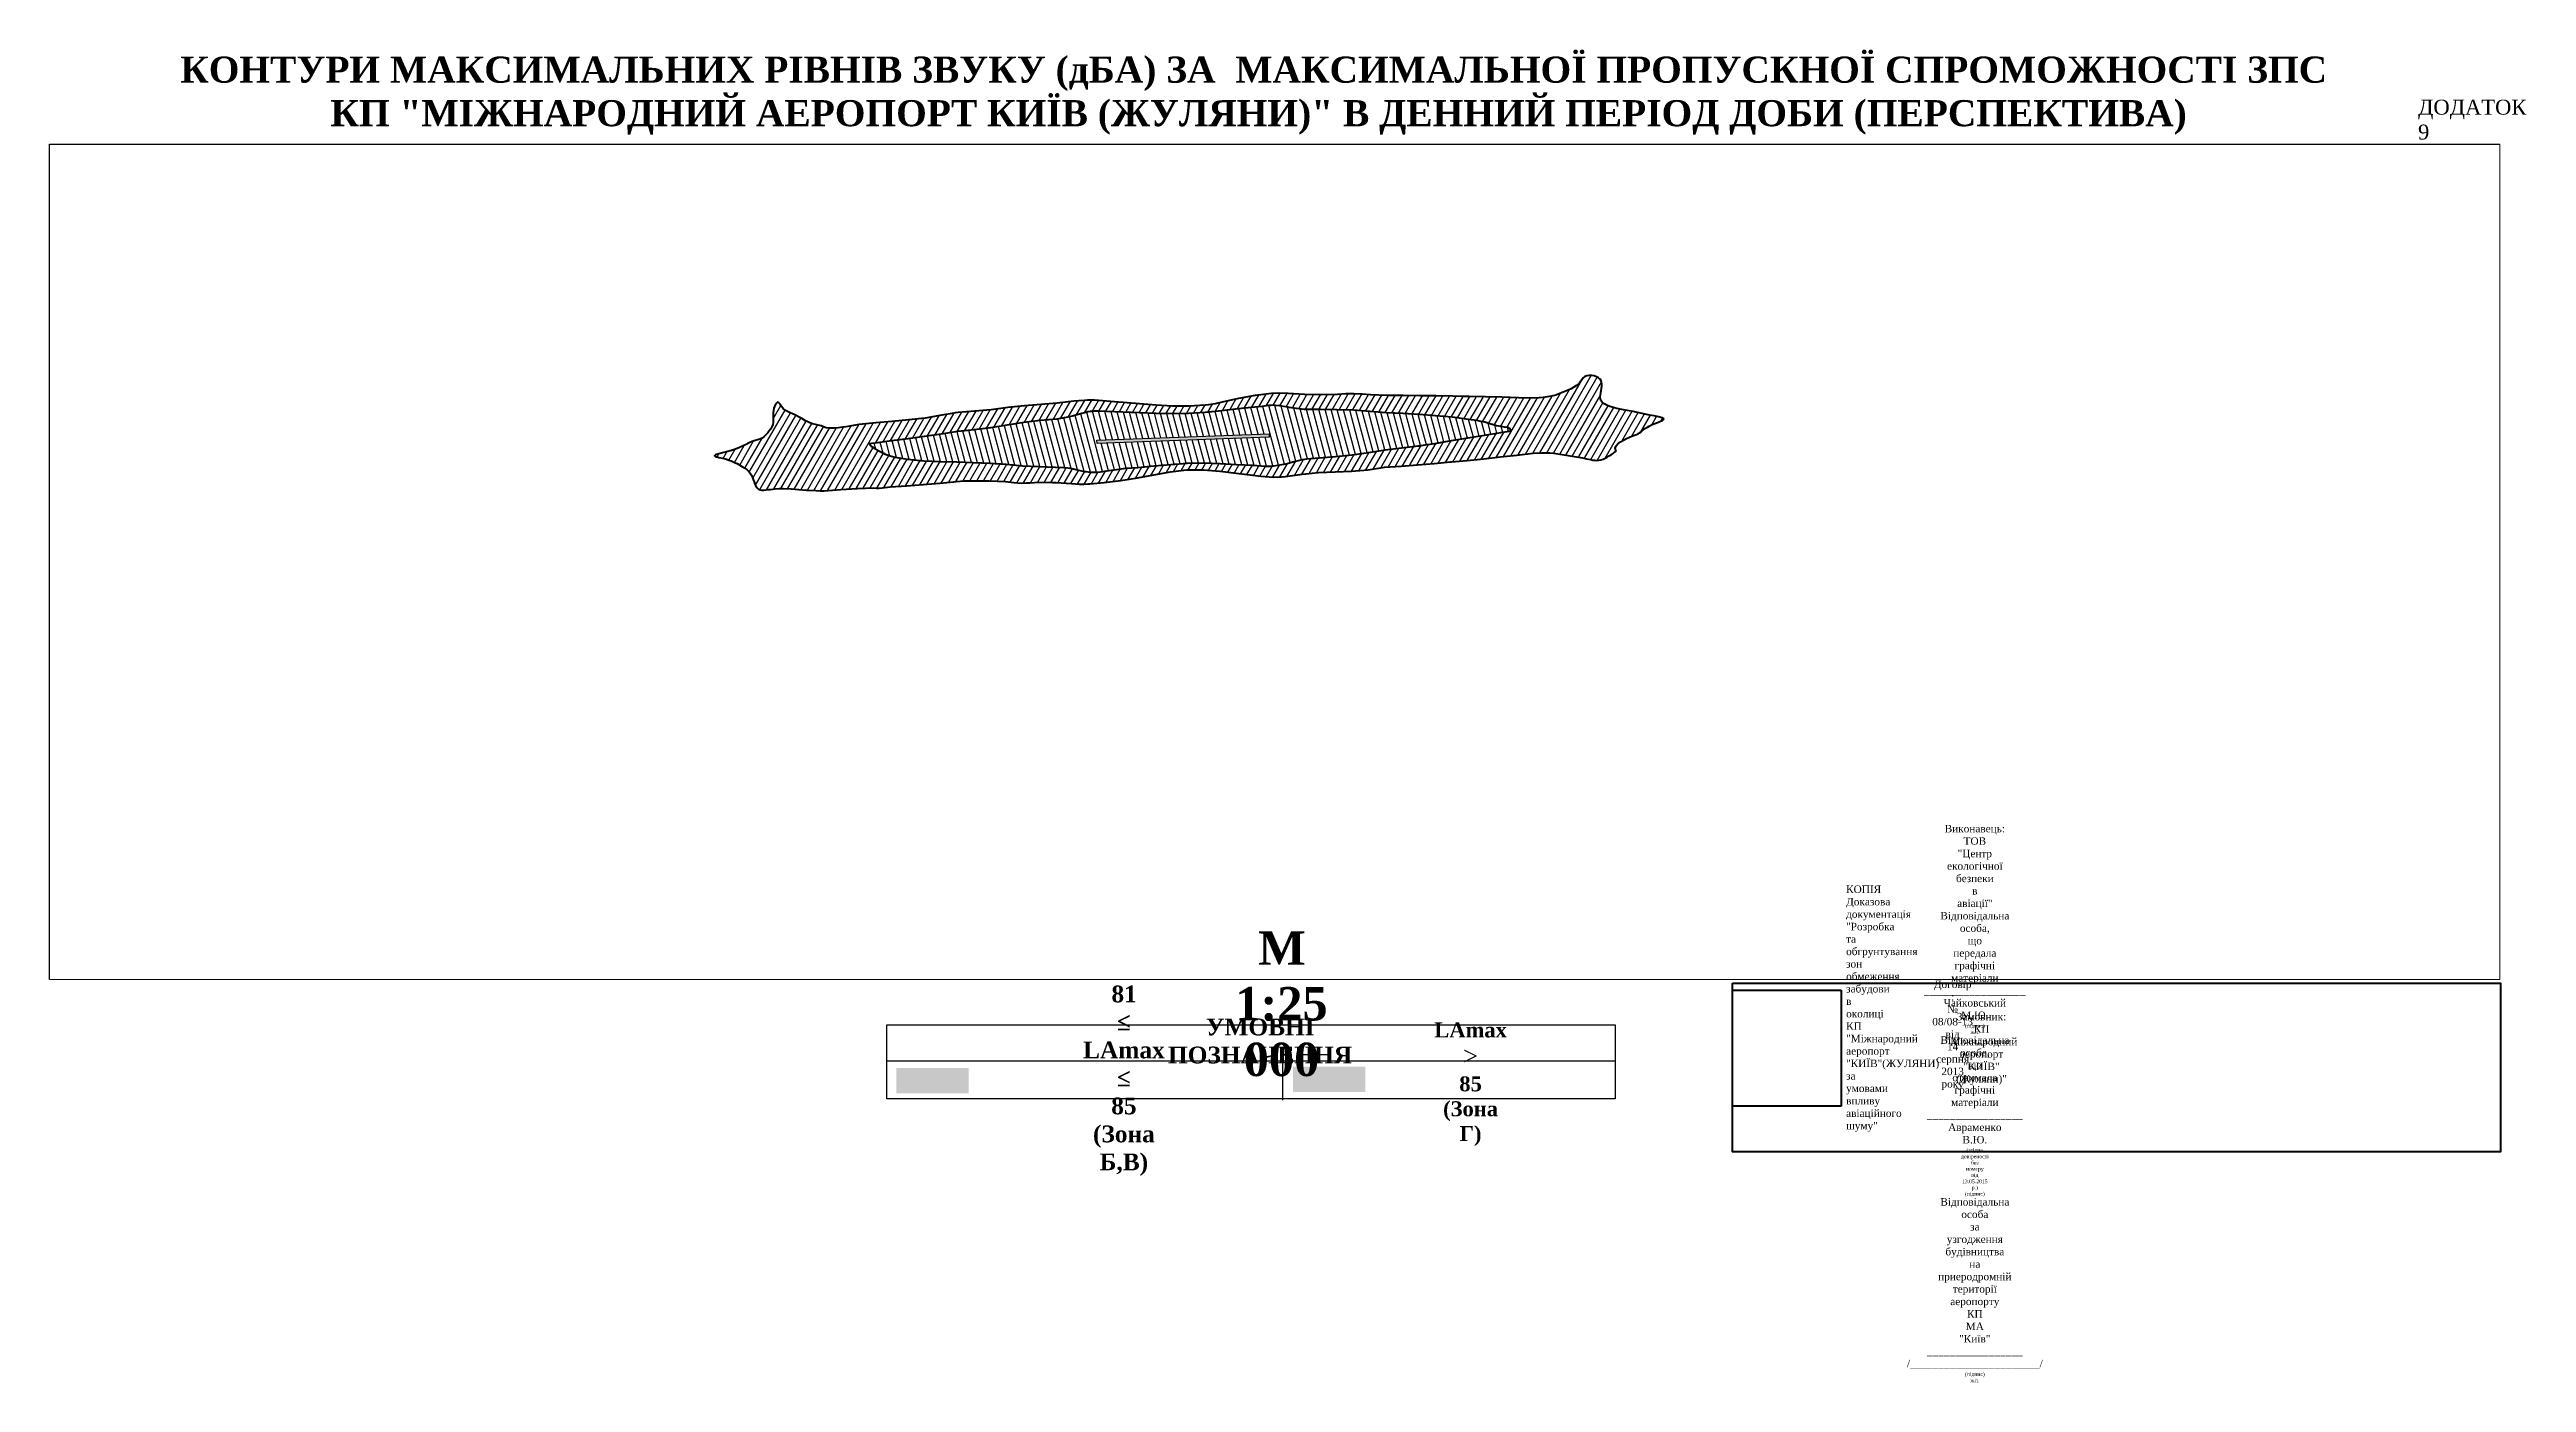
# Paper-space layout 'Лист2' of a CAD drawing. Header units: millimetres. Extents: x 42 to 1371, y -121 to 594.
# The model-space entities are those that its viewports show. They can reach past a viewport. Long polylines and large blocks are cut down to what shows.
import ezdxf

# ---------------------------------------------------------------- set-up
doc = ezdxf.new("R2010")
doc.units = ezdxf.units.MM
for name, color, linetype in [('CONTOUR_80-0', 1, 'Continuous'), ('CONTOUR_85-0', 6, 'Continuous'), ('CONTOUR_LABELS', 250, 'Continuous'), ('RUNWAY', 8, 'Continuous'), ('RUNWAY_LABELS', 250, 'Continuous')]:
    doc.layers.add(name, color=color, linetype=linetype)
doc.styles.get("Standard").update_dxf_attribs({"font": 'arial.ttf'})
picture_1 = doc.add_image_def('image2.jpg', size_in_pixel=(780, 832))
picture_2 = doc.add_image_def('image1.jpg', size_in_pixel=(10180, 4468))

msp = doc.modelspace()

# ---------------------------------------------------------------- hatches: boundary and pattern name
h = msp.add_hatch()
h.set_pattern_fill('ANSI31', color=5, scale=25, angle=15)
h.paths.add_polyline_path([(22631, 8258), (22617, 8281), (22594, 8299), (22566, 8312), (22535, 8322), (22503, 8327), (22470, 8328), (22439, 8324), (22412, 8314), (22389, 8295), (22370, 8272), (22352, 8247), (22333, 8223), (22301, 8194), (22265, 8170), (22226, 8150), (22186, 8131), (22076, 8086), (22020, 8067), (21963, 8051), (21908, 8041), (21853, 8034), (21797, 8029), (21742, 8026), (21521, 8029), (21300, 8036), (21080, 8043), (20859, 8048), (20789, 8049), (20639, 8052), (20418, 8056), (20198, 8058), (19977, 8060), (19756, 8061), (19536, 8071), (19426, 8079), (19316, 8084), (19205, 8081), (19095, 8076), (18874, 8071), (18653, 8072), (18433, 8089), (18323, 8092), (18212, 8088), (18101, 8076), (17991, 8060), (17769, 8018), (17547, 7971), (17457, 7950), (17366, 7934), (17325, 7929), (17104, 7919), (16883, 7918), (16663, 7931), (16442, 7947), (16222, 7966), (16155, 7971), (16002, 7986), (15892, 7995), (15837, 7998), (15782, 7998), (15743, 7996), (15704, 7994), (15625, 7987), (15561, 7983), (15339, 7958), (15118, 7940), (14897, 7924), (14675, 7898), (14454, 7868), (14394, 7864), (14233, 7851), (14122, 7843), (14011, 7833), (13970, 7826), (13929, 7818), (13790, 7796), (13568, 7756), (13346, 7734), (13125, 7713), (12904, 7692), (12682, 7670), (12505, 7641), (12460, 7634), (12405, 7627), (12349, 7622), (12321, 7621), (12294, 7622), (12266, 7624), (12240, 7629), (12206, 7640), (12172, 7652), (12096, 7673), (12058, 7683), (12021, 7696), (11993, 7708), (11965, 7722), (11912, 7752), (11804, 7810), (11767, 7825), (11730, 7840), (11695, 7859), (11662, 7888), (11642, 7915), (11623, 7943), (11605, 7964), (11588, 7972), (11560, 7945), (11539, 7892), (11532, 7861), (11529, 7831), (11529, 7803), (11529, 7776), (11530, 7749), (11530, 7723), (11528, 7697), (11523, 7672), (11513, 7642), (11497, 7613), (11478, 7585), (11457, 7558), (11433, 7532), (11408, 7509), (11381, 7490), (11352, 7475), (11320, 7466), (11287, 7458), (11246, 7444), (11206, 7425), (11167, 7405), (11129, 7385), (11078, 7362), (11026, 7342), (10970, 7323), (10905, 7304), (10852, 7291), (10799, 7279), (10758, 7266), (10741, 7254), (10758, 7243), (10799, 7231), (10850, 7219), (10902, 7206), (10936, 7195), (10966, 7184), (10994, 7173), (11021, 7160), (11046, 7148), (11071, 7134), (11120, 7105), (11148, 7087), (11175, 7067), (11200, 7045), (11222, 7019), (11238, 6992), (11251, 6963), (11263, 6933), (11274, 6903), (11285, 6874), (11298, 6847), (11313, 6824), (11332, 6807), (11353, 6798), (11378, 6794), (11405, 6793), (11433, 6795), (11463, 6799), (11493, 6803), (11523, 6807), (11552, 6811), (11609, 6814), (11665, 6814), (11773, 6808), (11975, 6793), (11993, 6793), (12103, 6787), (12159, 6785), (12214, 6784), (12269, 6786), (12324, 6790), (12435, 6800), (12656, 6816), (12877, 6823), (12915, 6821), (12952, 6821), (12989, 6823), (13025, 6827), (13098, 6836), (13319, 6850), (13540, 6866), (13762, 6885), (13952, 6904), (13983, 6908), (14093, 6915), (14204, 6915), (14425, 6915), (14645, 6907), (14755, 6896), (14810, 6891), (14865, 6888), (14920, 6889), (14976, 6892), (15086, 6897), (15275, 6894), (15307, 6894), (15322, 6893), (15527, 6880), (15637, 6874), (15693, 6873), (15748, 6876), (15776, 6879), (15969, 6894), (16190, 6922), (16412, 6957), (16634, 6997), (16856, 7037), (17034, 7061), (17077, 7064), (17298, 7063), (17518, 7047), (17523, 7046), (17738, 7018), (17958, 6991), (18068, 6978), (18178, 6969), (18289, 6968), (18399, 6974), (18620, 7005), (18671, 7011), (18842, 7028), (19063, 7037), (19284, 7045), (19505, 7065), (19727, 7098), (19948, 7115), (20169, 7133), (20391, 7151), (20612, 7171), (20624, 7172), (20833, 7191), (21055, 7213), (21276, 7237), (21497, 7261), (21719, 7287), (21829, 7293), (21885, 7294), (21940, 7293), (21995, 7288), (22050, 7280), (22159, 7263), (22379, 7227), (22435, 7214), (22491, 7202), (22519, 7196), (22546, 7193), (22573, 7191), (22599, 7192), (22627, 7198), (22655, 7207), (22682, 7219), (22709, 7234), (22736, 7250), (22764, 7267), (22793, 7287), (22823, 7308), (22831, 7317), (22827, 7325), (22817, 7357), (22829, 7386), (22854, 7413), (22888, 7439), (22927, 7462), (22969, 7484), (23050, 7519), (23077, 7528), (23102, 7537), (23124, 7548), (23144, 7561), (23164, 7575), (23184, 7590), (23226, 7621), (23249, 7636), (23275, 7651), (23305, 7666), (23337, 7679), (23399, 7704), (23427, 7716), (23450, 7727), (23465, 7737), (23470, 7746), (23449, 7761), (23400, 7775), (23340, 7787), (23279, 7798), (23060, 7846), (22953, 7864), (22841, 7886), (22777, 7904), (22745, 7914), (22715, 7926), (22687, 7939), (22662, 7955), (22641, 7972), (22626, 7993), (22620, 8016), (22618, 8041), (22620, 8068), (22625, 8097), (22630, 8126), (22635, 8155), (22638, 8185), (22639, 8213)])
h.paths.add_polyline_path([(21421, 7589), (21411, 7615), (21379, 7630), (21335, 7637), (21288, 7643), (21225, 7655), (21170, 7670), (21120, 7687), (21095, 7695), (21069, 7702), (21017, 7714), (20962, 7724), (20850, 7741), (20630, 7768), (20410, 7789), (20190, 7806), (19970, 7819), (19749, 7830), (19529, 7844), (19309, 7862), (19088, 7870), (18868, 7872), (18757, 7872), (18647, 7875), (18547, 7886), (18446, 7901), (18427, 7904), (18373, 7913), (18318, 7921), (18262, 7927), (18235, 7929), (18207, 7928), (18176, 7926), (18145, 7921), (18083, 7912), (17986, 7905), (17765, 7883), (17543, 7857), (17322, 7833), (17101, 7819), (16880, 7813), (16659, 7821), (16439, 7830), (16218, 7837), (15998, 7846), (15887, 7850), (15832, 7850), (15805, 7848), (15777, 7845), (15749, 7840), (15721, 7834), (15666, 7819), (15555, 7787), (15482, 7771), (15408, 7756), (15333, 7744), (15222, 7733), (15111, 7724), (14890, 7698), (14668, 7662), (14446, 7628), (14225, 7602), (14138, 7591), (14004, 7577), (13782, 7544), (13560, 7510), (13339, 7482), (13117, 7452), (12895, 7422), (12849, 7419), (12822, 7411), (12842, 7383), (12893, 7349), (12954, 7314), (13008, 7287), (13033, 7276), (13059, 7266), (13084, 7257), (13111, 7248), (13163, 7235), (13218, 7224), (13330, 7206), (13550, 7185), (13771, 7175), (13991, 7171), (14211, 7161), (14432, 7152), (14652, 7139), (14749, 7131), (14872, 7119), (15093, 7108), (15313, 7102), (15424, 7095), (15479, 7090), (15533, 7082), (15588, 7070), (15643, 7057), (15697, 7044), (15725, 7040), (15752, 7036), (15780, 7034), (15807, 7033), (15863, 7035), (15918, 7039), (15973, 7045), (16195, 7076), (16258, 7085), (16416, 7096), (16638, 7117), (16859, 7138), (17080, 7153), (17301, 7158), (17521, 7148), (17742, 7136), (17962, 7126), (18072, 7117), (18127, 7114), (18182, 7113), (18210, 7115), (18238, 7117), (18294, 7125), (18349, 7135), (18404, 7147), (18515, 7176), (18571, 7191), (18627, 7203), (18682, 7211), (18737, 7217), (18848, 7226), (18850, 7226), (19069, 7242), (19291, 7264), (19512, 7298), (19734, 7332), (19955, 7358), (20177, 7387), (20195, 7388), (20298, 7402), (20399, 7419), (20621, 7456), (20842, 7491), (21064, 7528), (21286, 7565)], flags=16)
h = msp.add_hatch()
h.set_pattern_fill('ANSI31', color=1, scale=25, angle=60)
h.paths.add_polyline_path([(21421, 7589), (21411, 7615), (21379, 7630), (21335, 7637), (21288, 7643), (21225, 7655), (21170, 7670), (21120, 7687), (21095, 7695), (21069, 7702), (21017, 7714), (20962, 7724), (20850, 7741), (20630, 7768), (20410, 7789), (20190, 7806), (19970, 7819), (19749, 7830), (19529, 7844), (19309, 7862), (19088, 7870), (18868, 7872), (18757, 7872), (18647, 7875), (18547, 7886), (18446, 7901), (18427, 7904), (18373, 7913), (18318, 7921), (18262, 7927), (18235, 7929), (18207, 7928), (18176, 7926), (18145, 7921), (18083, 7912), (17986, 7905), (17765, 7883), (17543, 7857), (17322, 7833), (17101, 7819), (16880, 7813), (16659, 7821), (16439, 7830), (16218, 7837), (15998, 7846), (15887, 7850), (15832, 7850), (15805, 7848), (15777, 7845), (15749, 7840), (15721, 7834), (15666, 7819), (15555, 7787), (15482, 7771), (15408, 7756), (15333, 7744), (15222, 7733), (15111, 7724), (14890, 7698), (14668, 7662), (14446, 7628), (14225, 7602), (14138, 7591), (14004, 7577), (13782, 7544), (13560, 7510), (13339, 7482), (13117, 7452), (12895, 7422), (12849, 7419), (12822, 7411), (12842, 7383), (12893, 7349), (12954, 7314), (13008, 7287), (13033, 7276), (13059, 7266), (13084, 7257), (13111, 7248), (13163, 7235), (13218, 7224), (13330, 7206), (13550, 7185), (13771, 7175), (13991, 7171), (14211, 7161), (14432, 7152), (14652, 7139), (14749, 7131), (14872, 7119), (15093, 7108), (15313, 7102), (15424, 7095), (15479, 7090), (15533, 7082), (15588, 7070), (15643, 7057), (15697, 7044), (15725, 7040), (15752, 7036), (15780, 7034), (15807, 7033), (15863, 7035), (15918, 7039), (15973, 7045), (16195, 7076), (16258, 7085), (16416, 7096), (16638, 7117), (16859, 7138), (17080, 7153), (17301, 7158), (17521, 7148), (17742, 7136), (17962, 7126), (18072, 7117), (18127, 7114), (18182, 7113), (18210, 7115), (18238, 7117), (18294, 7125), (18349, 7135), (18404, 7147), (18515, 7176), (18571, 7191), (18627, 7203), (18682, 7211), (18737, 7217), (18848, 7226), (18850, 7226), (19069, 7242), (19291, 7264), (19512, 7298), (19734, 7332), (19955, 7358), (20177, 7387), (20195, 7388), (20298, 7402), (20399, 7419), (20621, 7456), (20842, 7491), (21064, 7528), (21286, 7565)])
h.paths.add_polyline_path([(15870, 7464), (18179, 7547), (18181, 7502), (15872, 7419)], flags=16)
h = msp.add_hatch(color=18)
h.dxf.hatch_style = 1
h.paths.add_polyline_path([(15870, 7464), (18179, 7547), (18181, 7502), (15872, 7419)])

# ---------------------------------------------------------------- linework, layer by layer
at = {"color": 18}
msp.add_lwpolyline([(34678, 234), (1830, 234), (1830, 11426), (34678, 11426)], close=True, dxfattribs=at)
at = {"layer": 'CONTOUR_80-0', "color": 5, "lineweight": 100}
msp.add_lwpolyline([(22631, 8258), (22617, 8281), (22594, 8299), (22566, 8312), (22535, 8322), (22503, 8327), (22470, 8328), (22439, 8324), (22412, 8314), (22389, 8295), (22370, 8272), (22352, 8247), (22333, 8223), (22301, 8194), (22265, 8170), (22226, 8150), (22186, 8131), (22076, 8086), (22020, 8067), (21963, 8051), (21908, 8041), (21853, 8034), (21797, 8029), (21742, 8026), (21521, 8029), (21300, 8036), (21080, 8043), (20859, 8048), (20789, 8049), (20639, 8052), (20418, 8056), (20198, 8058), (19977, 8060), (19756, 8061), (19536, 8071), (19426, 8079), (19316, 8084), (19205, 8081), (19095, 8076), (18874, 8071), (18653, 8072), (18433, 8089), (18323, 8092), (18212, 8088), (18101, 8076), (17991, 8060), (17769, 8018), (17547, 7971), (17457, 7950), (17366, 7934), (17325, 7929), (17104, 7919), (16883, 7918), (16663, 7931), (16442, 7947), (16222, 7966), (16155, 7971), (16002, 7986), (15892, 7995), (15837, 7998), (15782, 7998), (15743, 7996), (15704, 7994), (15625, 7987), (15561, 7983), (15339, 7958), (15118, 7940), (14897, 7924), (14675, 7898), (14454, 7868), (14394, 7864), (14233, 7851), (14122, 7843), (14011, 7833), (13970, 7826), (13929, 7818), (13790, 7796), (13568, 7756), (13346, 7734), (13125, 7713), (12904, 7692), (12682, 7670), (12505, 7641), (12460, 7634), (12405, 7627), (12349, 7622), (12321, 7621), (12294, 7622), (12266, 7624), (12240, 7629), (12206, 7640), (12172, 7652), (12096, 7673), (12058, 7683), (12021, 7696), (11993, 7708), (11965, 7722), (11912, 7752), (11804, 7810), (11767, 7825), (11730, 7840), (11695, 7859), (11662, 7888), (11642, 7915), (11623, 7943), (11605, 7964), (11588, 7972), (11560, 7945), (11539, 7892), (11532, 7861), (11529, 7831), (11529, 7803), (11529, 7776), (11530, 7749), (11530, 7723), (11528, 7697), (11523, 7672), (11513, 7642), (11497, 7613), (11478, 7585), (11457, 7558), (11433, 7532), (11408, 7509), (11381, 7490), (11352, 7475), (11320, 7466), (11287, 7458), (11246, 7444), (11206, 7425), (11167, 7405), (11129, 7385), (11078, 7362), (11026, 7342), (10970, 7323), (10905, 7304), (10852, 7291), (10799, 7279), (10758, 7266), (10741, 7254), (10758, 7243), (10799, 7231), (10850, 7219), (10902, 7206), (10936, 7195), (10966, 7184), (10994, 7173), (11021, 7160), (11046, 7148), (11071, 7134), (11120, 7105), (11148, 7087), (11175, 7067), (11200, 7045), (11222, 7019), (11238, 6992), (11251, 6963), (11263, 6933), (11274, 6903), (11285, 6874), (11298, 6847), (11313, 6824), (11332, 6807), (11353, 6798), (11378, 6794), (11405, 6793), (11433, 6795), (11463, 6799), (11493, 6803), (11523, 6807), (11552, 6811), (11609, 6814), (11665, 6814), (11773, 6808), (11975, 6793), (11993, 6793), (12103, 6787), (12159, 6785), (12214, 6784), (12269, 6786), (12324, 6790), (12435, 6800), (12656, 6816), (12877, 6823), (12915, 6821), (12952, 6821), (12989, 6823), (13025, 6827), (13098, 6836), (13319, 6850), (13540, 6866), (13762, 6885), (13952, 6904), (13983, 6908), (14093, 6915), (14204, 6915), (14425, 6915), (14645, 6907), (14755, 6896), (14810, 6891), (14865, 6888), (14920, 6889), (14976, 6892), (15086, 6897), (15275, 6894), (15307, 6894), (15322, 6893), (15527, 6880), (15637, 6874), (15693, 6873), (15748, 6876), (15776, 6879), (15969, 6894), (16190, 6922), (16412, 6957), (16634, 6997), (16856, 7037), (17034, 7061), (17077, 7064), (17298, 7063), (17518, 7047), (17523, 7046), (17738, 7018), (17958, 6991), (18068, 6978), (18178, 6969), (18289, 6968), (18399, 6974), (18620, 7005), (18671, 7011), (18842, 7028), (19063, 7037), (19284, 7045), (19505, 7065), (19727, 7098), (19948, 7115), (20169, 7133), (20391, 7151), (20612, 7171), (20624, 7172), (20833, 7191), (21055, 7213), (21276, 7237), (21497, 7261), (21719, 7287), (21829, 7293), (21885, 7294), (21940, 7293), (21995, 7288), (22050, 7280), (22159, 7263), (22379, 7227), (22435, 7214), (22491, 7202), (22519, 7196), (22546, 7193), (22573, 7191), (22599, 7192), (22627, 7198), (22655, 7207), (22682, 7219), (22709, 7234), (22736, 7250), (22764, 7267), (22793, 7287), (22823, 7308), (22831, 7317), (22827, 7325), (22817, 7357), (22829, 7386), (22854, 7413), (22888, 7439), (22927, 7462), (22969, 7484), (23050, 7519), (23077, 7528), (23102, 7537), (23124, 7548), (23144, 7561), (23164, 7575), (23184, 7590), (23226, 7621), (23249, 7636), (23275, 7651), (23305, 7666), (23337, 7679), (23399, 7704), (23427, 7716), (23450, 7727), (23465, 7737), (23470, 7746), (23449, 7761), (23400, 7775), (23340, 7787), (23279, 7798), (23060, 7846), (22953, 7864), (22841, 7886), (22777, 7904), (22745, 7914), (22715, 7926), (22687, 7939), (22662, 7955), (22641, 7972), (22626, 7993), (22620, 8016), (22618, 8041), (22620, 8068), (22625, 8097), (22630, 8126), (22635, 8155), (22638, 8185), (22639, 8213), (22631, 8258)], dxfattribs=at)
at = {"layer": 'CONTOUR_85-0', "color": 1, "lineweight": 100}
msp.add_lwpolyline([(21421, 7589), (21411, 7615), (21379, 7630), (21335, 7637), (21288, 7643), (21225, 7655), (21170, 7670), (21120, 7687), (21095, 7695), (21069, 7702), (21017, 7714), (20962, 7724), (20850, 7741), (20630, 7768), (20410, 7789), (20190, 7806), (19970, 7819), (19749, 7830), (19529, 7844), (19309, 7862), (19088, 7870), (18868, 7872), (18757, 7872), (18647, 7875), (18547, 7886), (18446, 7901), (18427, 7904), (18373, 7913), (18318, 7921), (18262, 7927), (18235, 7929), (18207, 7928), (18176, 7926), (18145, 7921), (18083, 7912), (17986, 7905), (17765, 7883), (17543, 7857), (17322, 7833), (17101, 7819), (16880, 7813), (16659, 7821), (16439, 7830), (16218, 7837), (15998, 7846), (15887, 7850), (15832, 7850), (15805, 7848), (15777, 7845), (15749, 7840), (15721, 7834), (15666, 7819), (15555, 7787), (15482, 7771), (15408, 7756), (15333, 7744), (15222, 7733), (15111, 7724), (14890, 7698), (14668, 7662), (14446, 7628), (14225, 7602), (14138, 7591), (14004, 7577), (13782, 7544), (13560, 7510), (13339, 7482), (13117, 7452), (12895, 7422), (12849, 7419), (12822, 7411), (12842, 7383), (12893, 7349), (12954, 7314), (13008, 7287), (13033, 7276), (13059, 7266), (13084, 7257), (13111, 7248), (13163, 7235), (13218, 7224), (13330, 7206), (13550, 7185), (13771, 7175), (13991, 7171), (14211, 7161), (14432, 7152), (14652, 7139), (14749, 7131), (14872, 7119), (15093, 7108), (15313, 7102), (15424, 7095), (15479, 7090), (15533, 7082), (15588, 7070), (15643, 7057), (15697, 7044), (15725, 7040), (15752, 7036), (15780, 7034), (15807, 7033), (15863, 7035), (15918, 7039), (15973, 7045), (16195, 7076), (16258, 7085), (16416, 7096), (16638, 7117), (16859, 7138), (17080, 7153), (17301, 7158), (17521, 7148), (17742, 7136), (17962, 7126), (18072, 7117), (18127, 7114), (18182, 7113), (18210, 7115), (18238, 7117), (18294, 7125), (18349, 7135), (18404, 7147), (18515, 7176), (18571, 7191), (18627, 7203), (18682, 7211), (18737, 7217), (18848, 7226), (18850, 7226), (19069, 7242), (19291, 7264), (19512, 7298), (19734, 7332), (19955, 7358), (20177, 7387), (20195, 7388), (20298, 7402), (20399, 7419), (20621, 7456), (20842, 7491), (21064, 7528), (21286, 7565), (21421, 7589)], dxfattribs=at)
at = {"layer": 'RUNWAY', "color": 18}
msp.add_lwpolyline([(15870, 7464), (18179, 7547), (18181, 7502), (15872, 7419), (15870, 7464)], dxfattribs=at)

# ---------------------------------------------------------------- texts
at = {"layer": 'CONTOUR_LABELS'}
for s, rotation, p in [('75.0', 358.0069, (22259, 10173)), ('80.0', 358.2429, (22631, 8258)), ('85.0', 358.2429, (21421, 7589))]:
    msp.add_text(s, height=0.05, rotation=rotation, dxfattribs=at).set_placement(p)
at = {"layer": 'RUNWAY_LABELS'}
for s, p in [('08', (15871, 7441)), ('26', (18180, 7525))]:
    msp.add_text(s, height=0.05, rotation=358.2429, dxfattribs=at).set_placement(p)

# ---------------------------------------------------------------- pictures from other files: only their frames are drawn
at = {"color": 18}
image = msp.add_image(picture_2, insert=(1830, 234), size_in_units=(32848, 14417), dxfattribs=at)
image.dxf.flags = 7

psp = doc.layouts.new('Лист2')

# ---------------------------------------------------------------- hatches: boundary and pattern name
at = {"linetype": 'Continuous'}
for color, points in [(5, [(496.5, 47.8), (535.3, 47.8), (535.3, 34.2), (496.5, 34.2)]), (1, [(709.3, 48.5), (748, 48.5), (748, 34.9), (709.3, 34.9)])]:
    psp.add_hatch(color=color, dxfattribs=at).paths.add_polyline_path(points)

# ---------------------------------------------------------------- linework, layer by layer
for p, q in [((491.5, 51.6), (882, 51.6)), ((703.7, 50.8), (703.7, 30.5))]:
    psp.add_line(p, q, dxfattribs=at)
at = {"color": 18, "lineweight": 200}
psp.add_lwpolyline([(944.9, 93.3), (1356.8, 93.3), (1356.8, 2.9), (944.9, 2.9)], close=True, dxfattribs=at)
at = {"linetype": 'Continuous'}
psp.add_lwpolyline([(491.5, 70.9), (882, 70.9), (882, 31.3), (491.5, 31.3)], close=True, dxfattribs=at)

# ---------------------------------------------------------------- texts
at = {"linetype": 'Continuous', "attachment_point": 5}
for s, insert, char_height, width in [('\\pxi0.027725;{\\fTimes New Roman|b1|i0|c204|p18;КОНТУРИ МАКСИМАЛЬНИХ РІВНІВ ЗВУКУ\\fTimes New Roman|b1|i0|c0|p18; (\\fTimes New Roman|b1|i0|c204|p18;дБА\\fTimes New Roman|b1|i0|c0|p18;)\\fTimes New Roman|b1|i0|c204|p18; ЗА  МАКСИМАЛЬНОЇ ПРОПУСКНОЇ СПРОМОЖНОСТІ ЗПС\\fTimes New Roman|b1|i0|c0|p18;\\P\\fTimes New Roman|b1|i0|c204|p18; КП "МІЖНАРОДНИЙ АЕРОПОРТ КИЇВ (ЖУЛЯНИ)\\fTimes New Roman|b1|i0|c0|p18;"\\fTimes New Roman|b1|i0|c204|p18; В ДЕННИЙ ПЕРІОД ДОБИ\\fTimes New Roman|b1|i0|c0|p18; (\\fTimes New Roman|b1|i0|c204|p18;ПЕРСПЕКТИВА\\fTimes New Roman|b1|i0|c0|p18;)}', (688, 568.9), 14, 2133.821), ('\\pxql;{\\fTimes New Roman|b0|i0|c204|p18;ДОДАТОК 9}', (1312.7, 556), 8, 0.249), ('{\\fTimes New Roman|b0|i0|c0|p18; \\fTimes New Roman|b0|i0|c204|p18;Виконавець: ТОВ "Центр екологічної безпеки в авіації"\\P                                                                     \\fTimes New Roman|b0|i0|c0|p18;     \\fTimes New Roman|b0|i0|c204|p18;Відповідальна особа, що передала графічні матеріали   \\fTimes New Roman|b0|i0|c0|p18;__________________\\fTimes New Roman|b0|i0|c204|p18; \\fTimes New Roman|b0|i0|c0|p18;    \\fTimes New Roman|b0|i0|c204|p18;Чайковський М.Ю.\\fTimes New Roman|b0|i0|c0|p18;\\P\\fTimes New Roman|b0|i0|c204|p18;                                                                                                                                     \\H0.5x; \\fTimes New Roman|b0|i0|c0|p18;(\\fTimes New Roman|b0|i0|c204|p18;підпис\\fTimes New Roman|b0|i0|c0|p18;)           \\fTimes New Roman|b0|i0|c204|p18;м.п.\\fTimes New Roman|b0|i0|c0|p18;\\H2x;\\P\\fTimes New Roman|b0|i0|c204|p18;                                    \\fTimes New Roman|b0|i0|c0|p18;                                                                            \\fTimes New Roman|b0|i0|c204|p18;Відповідальна особа, що отримала графічні матеріали   \\fTimes New Roman|b0|i0|c0|p18;_________________\\fTimes New Roman|b0|i0|c204|p18;  \\fTimes New Roman|b0|i0|c0|p18;     \\fTimes New Roman|b0|i0|c204|p18;Авраменко В.Ю.\\fTimes New Roman|b0|i0|c0|p18; \\fTimes New Roman|b0|i0|c204|p18;\\H0.5x;(згідно довіреності без номеру від 13.05.2015 р.)\\fTimes New Roman|b0|i0|c0|p18;\\H2x;\\P                                                                                                                             \\fTimes New Roman|b0|i0|c204|p18;\\H0.5x; \\fTimes New Roman|b0|i0|c0|p18;(\\fTimes New Roman|b0|i0|c204|p18;підпис\\fTimes New Roman|b0|i0|c0|p18;)\\fTimes New Roman|b0|i0|c204|p18;\\H2x; \\P\\fTimes New Roman|b0|i0|c0|p18;                                                                                       \\fTimes New Roman|b0|i0|c204|p18;Відповідальна особа за узгодження будівництва на приеродромній території аеропорту КП МА "Київ"  \\fTimes New Roman|b0|i0|c0|p18;_________________\\fTimes New Roman|b0|i0|c204|p18; /_______________________/\\fTimes New Roman|b0|i0|c0|p18;\\P\\fTimes New Roman|b0|i0|c204|p18;\\H0.5x;                                                                                                                                                                                                                                                                                                                                                                     \\H2x; \\fTimes New Roman|b0|i0|c0|p18;                                       \\fTimes New Roman|b0|i0|c204|p18;\\H0.5x; \\fTimes New Roman|b0|i0|c0|p18;(\\fTimes New Roman|b0|i0|c204|p18;підпис\\fTimes New Roman|b0|i0|c0|p18;)           \\fTimes New Roman|b0|i0|c204|p18;м.п. \\H2x;                  }', (1074.9, 28.7), 4, 0.249), ('\\pxql;{\\fTimes New Roman|b0|i0|c204|p18;КОПІЯ\\PДоказова документація "Розробка та обгрунтування зон обмеження забудови в\\fTimes New Roman|b0|i0|c0|p18; \\fTimes New Roman|b0|i0|c204|p18;околиці КП "Міжнародний\\fTimes New Roman|b0|i0|c0|p18; \\fTimes New Roman|b0|i0|c204|p18;аеропорт "КИЇВ"(ЖУЛЯНИ) \\fTimes New Roman|b0|i0|c0|p18;\\P\\fTimes New Roman|b0|i0|c204|p18;за умовами впливу авіаційного шуму" }', (1006, 79.6), 4, 0.249), ('\\pxi0.027725;{\\fTimes New Roman|b1|i0|c204|p18;М 1:\\fTimes New Roman|b1|i0|c0|p18;25 \\fTimes New Roman|b1|i0|c204|p18;000}', (703.1, 82.1), 17.8885, 0.496), ('{\\fTimes New Roman|b0|i0|c204|p18;Договір : № 08/08-13 від 14 серпня 2013 року}', (1063, 65.3), 4, 0.249), ('\\pxi0.027725;{\\fTimes New Roman|b1|i0|c204|p18;81 ≤ LA\\fTimes New Roman|b1|i0|c0|p18;max\\fTimes New Roman|b1|i0|c204|p18; ≤ 85 (Зона Б,В)}', (618.6, 41), 8.9985, 0.249), ('\\pi0.2218;{\\fTimes New Roman|b1|i0|c204|p18;УМОВНІ ПОЗНАЧЕННЯ}', (691.6, 62.2), 8.998, 0.249), ('{\\fTimes New Roman|b1|i0|c204|p18;LA\\fTimes New Roman|b1|i0|c0|p18;max\\fTimes New Roman|b1|i0|c204|p18; \\fTimes New Roman|b0|i0|c204|p18;\\H1.1667x;>\\fTimes New Roman|b1|i0|c204|p18;\\H0.85712x; 85 (Зона Г)}', (804.5, 39.1), 8, 0.249), ('{\\fTimes New Roman|b0|i0|c204|p18;Замовник: КП "Міжнародний аеропорт "КИЇВ" (Жуляни)"}', (1078.5, 58), 4, 0.249)]:
    psp.add_mtext(s, dxfattribs=dict(at, insert=insert, char_height=char_height, width=width))

# ---------------------------------------------------------------- pictures from other files: only their frames are drawn
at = {"color": 18, "lineweight": 200}
image = psp.add_image(picture_1, insert=(945, 27.4), size_in_units=(58.3, 62.1), dxfattribs=at)
image.dxf.flags = 7

# ---------------------------------------------------------------- viewports
at = {"layer": '0'}
psp.add_viewport(center=(699.5, 319), size=(1313.9, 447.686), view_center_point=(18253.8, 5830.3), view_height=11192.234, dxfattribs=at)

doc.saveas('drawing.dxf')
